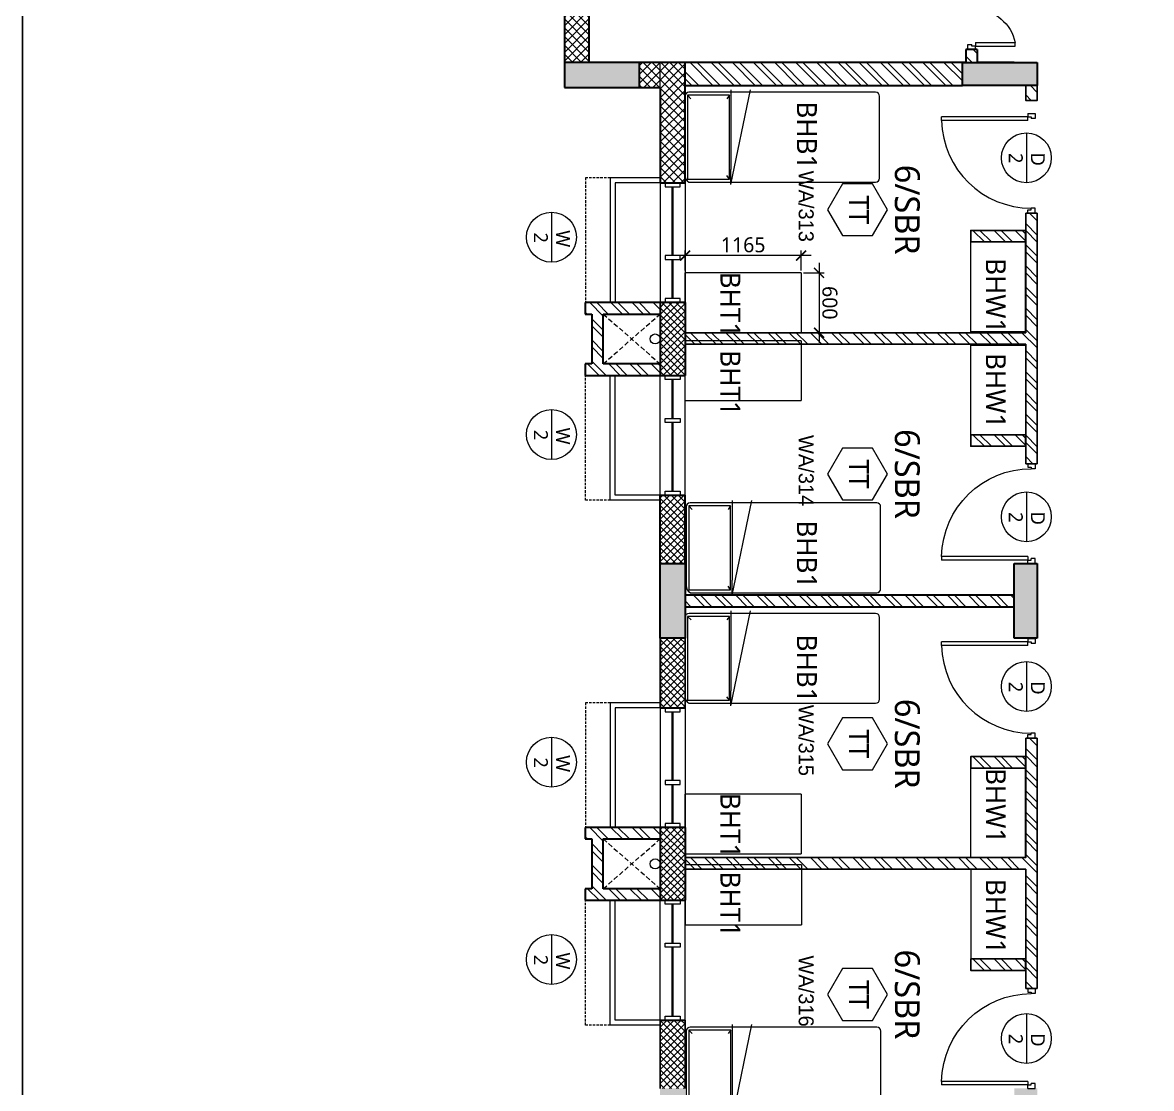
# Model space of a CAD drawing. Header units: millimetres. Extents: x -1127141 to 1597693, y -1835560 to -399335.
# Drawn here: x 1335611 to 1346928, y -508392 to -497711 of the extents above; entities that cross this region are included whole.
import ezdxf
from ezdxf.enums import TextEntityAlignment as Align

# ---------------------------------------------------------------- set-up
doc = ezdxf.new("R2010")
doc.units = ezdxf.units.MM
doc.header["$MEASUREMENT"] = 0
doc.header["$PDMODE"] = 67
doc.linetypes.add('HIDDEN', pattern=[0.375, 0.25, -0.125])
doc.linetypes.add('HIDDEN2', pattern=[4.7625, 3.175, -1.5875])
for name, color, linetype in [('A-Anno Tags', 6, 'Continuous'), ('A-DTLS-Hatch Fills', 8, 'Continuous'), ('A-Wall Patt', 8, 'Continuous'), ('A-Window', 4, 'Continuous'), ('Anno_Frames', 7, 'Continuous'), ('S-Conc Patt', 9, 'Continuous')]:
    doc.layers.add(name, color=color, linetype=linetype)
for name, color, linetype, lineweight in [('A-Door', 4, 'Continuous', 9), ('A-Wall Sec', 1, 'Continuous', 30), ('Ann_TitleBlock 2', 5, 'Continuous', 25), ('Anno_Tittleblock', 5, 'Continuous', 13), ('column hatch', 12, 'Continuous', 5), ('E-CABLE TRAY', 32, 'Continuous', 18), ('frntr', 32, 'Continuous', 9), ('rwp', 231, 'Continuous', 5), ('S-Concrete', 40, 'Continuous', 30), ('shaft', 252, 'HIDDEN2', 5)]:
    doc.layers.add(name, color=color, linetype=linetype, lineweight=lineweight)
doc.layers.add('BOQ TEXT', color=7, linetype='Continuous', true_color=0x4a4a4a)
doc.styles.add('IIITD @ 100', font='trebuc.ttf', dxfattribs={"height": 210})
doc.styles.get("Standard").update_dxf_attribs({"font": 'trebuc.ttf'})
doc.styles.add('TITLE', font='swissel.ttf', dxfattribs={"height": 4.3})
doc.dimstyles.new('IIITD_WD_M @ 100', dxfattribs={"dimscale": 100, "dimtxt": 1.5, "dimasz": 1, "dimexe": 0.5, "dimexo": 0.25, "dimgap": 0.3, "dimtad": 1, "dimdec": 0, "dimrnd": 5, "dimzin": 0, "dimdsep": 46, "dimtxsty": 'Standard', "dimblk": 'ARCHTICK', "dimcen": 0.2, "dimdle": 1, "dimclrd": 256, "dimclre": 256, "dimadec": 0, "dimazin": 0, "dimtfac": 1, "dimtdec": 0, "dimtofl": 0, "dimtmove": 0, "dimatfit": 0, "dimfxl": 2, "dimfxlon": 1, "dimtolj": 1, "dimtzin": 0, "dimlwd": -1, "dimlwe": -1, "dimarcsym": 0})
pattern_1 = [(315, (1445308.53, 119140.81), (106.066017, 106.066017), []), (315, (1445308.53, 119070.1), (106.066017, 106.066017), [])]
pattern_2 = [(315, (1445308.527, 119140.81), (35.355339, 35.355339), []), (45, (1445308.527, 119140.81), (-35.355339, 35.355339), [])]

# ---------------------------------------------------------------- blocks, each defined once
blk = doc.blocks.new('Door 1200')
at = {"layer": 'A-Door', "color": 5, "lineweight": 18}
for p, q in [((524084, 16182), (524084, 16132)), ((524084, 16182), (524159, 16182)), ((524084, 16132), (524124, 16132)), ((524124, 16147), (524124, 16132)), ((524159, 16147), (524124, 16147)), ((524159, 16182), (524159, 16147)), ((524159, 16147), (524557, 16147)), ((524159, 16112), (524159, 16147)), ((524159, 16112), (524557, 16112)), ((524557, 16147), (524557, 16112)), ((524159, 15052), (524159, 15017)), ((524159, 15052), (524958, 15052)), ((524958, 15017), (524958, 15052)), ((524084, 15032), (524124, 15032)), ((524084, 14982), (524084, 15032)), ((524084, 14982), (524159, 14982)), ((524124, 15017), (524124, 15032)), ((524159, 15017), (524124, 15017)), ((524159, 14982), (524159, 15017)), ((524159, 15017), (524958, 15017))]:
    blk.add_line(p, q, dxfattribs=at)
at = {"layer": 'A-Door', "lineweight": 18}
for centre, radius, start, end in [((524155, 16193), 411, 270.5695, 348.692), ((524157, 14978), 804, 5.3147, 89.8716)]:
    blk.add_arc(centre, radius, start, end, dxfattribs=at)
blk = doc.blocks.new('Col Hostel Boys')
at = {"layer": 'S-Conc Patt'}
h = blk.add_hatch(color=256, dxfattribs=at)
h.paths.add_polyline_path([(288406, -75967), (288856, -75967), (288856, -76217), (288406, -76217)])
h.paths.add_polyline_path([(288406, -75667), (288856, -75667), (288856, -75917), (288406, -75917)])
h.paths.add_polyline_path([(306515, -68895), (307251, -68752), (307298, -68997), (306562, -69140)])
h.paths.add_polyline_path([(290847, -72197), (290799, -71951), (291820, -71753), (291868, -71998)])
h.paths.add_polyline_path([(303510, -69735), (303462, -69490), (304483, -69291), (304531, -69537)])
h.paths.add_polyline_path([(300344, -70351), (300296, -70105), (301317, -69907), (301365, -70152)])
h.paths.add_polyline_path([(297178, -70966), (297131, -70721), (298152, -70522), (298199, -70768)])
h.paths.add_polyline_path([(294013, -71581), (293965, -71336), (294986, -71137), (295033, -71383)])
h.paths.add_polyline_path([(301924, -61578), (301877, -61333), (302897, -61134), (302945, -61380)])
h.paths.add_polyline_path([(298759, -62193), (298711, -61948), (299732, -61750), (299779, -61995)])
h.paths.add_polyline_path([(295592, -62807), (295545, -62561), (296566, -62363), (296613, -62608)])
h.paths.add_polyline_path([(286095, -64653), (286047, -64407), (287068, -64209), (287116, -64454)])
h.paths.add_polyline_path([(289261, -64038), (289213, -63792), (290234, -63594), (290282, -63839)])
h.paths.add_polyline_path([(292427, -63422), (292379, -63177), (293400, -62978), (293448, -63224)])
h.paths.add_polyline_path([(300549, -66714), (300593, -66940), (299857, -67083), (299813, -66857)])
h.paths.add_polyline_path([(300219, -65017), (300263, -65242), (299527, -65385), (299483, -65160)])
h.paths.add_polyline_path([(294217, -67945), (294261, -68171), (293525, -68314), (293481, -68088)])
h.paths.add_polyline_path([(293887, -66247), (293931, -66473), (293195, -66616), (293151, -66390)])
h.paths.add_polyline_path([(287865, -69180), (287909, -69405), (287173, -69549), (287129, -69323)])
h.paths.add_polyline_path([(287535, -67482), (287579, -67708), (286843, -67851), (286799, -67625)])
h.paths.add_polyline_path([(310825, -66438), (310682, -65702), (310927, -65654), (311071, -66390)])
h.paths.add_polyline_path([(283908, -75917), (283158, -75917), (283158, -75667), (283908, -75667)])
h.paths.add_polyline_path([(280813, -75917), (280063, -75917), (280063, -75667), (280813, -75667)])
h.paths.add_polyline_path([(277778, -75917), (277028, -75917), (277028, -75667), (277778, -75667)])
h.paths.add_polyline_path([(306738, -65512), (306149, -65626), (306193, -65852), (306782, -65738)])
h.paths.add_polyline_path([(310231, -63380), (310088, -62644), (310333, -62597), (310476, -63333)])
h.paths.add_polyline_path([(309492, -59577), (309348, -58841), (309594, -58793), (309737, -59530)])
h.paths.add_polyline_path([(305137, -59660), (305579, -59574), (305623, -59800), (305181, -59885)])
h.paths.add_polyline_path([(305728, -62122), (305642, -61680), (305868, -61636), (305953, -62078)])
h.paths.add_polyline_path([(307471, -59664), (307385, -59223), (307611, -59179), (307697, -59621)])
h.paths.add_polyline_path([(308253, -63688), (308167, -63247), (308393, -63203), (308479, -63645)])
h.paths.add_polyline_path([(308073, -61554), (307631, -61640), (307587, -61414), (308029, -61328)])
h.paths.add_polyline_path([(306254, -63622), (306340, -64064), (306114, -64108), (306028, -63666)])
h.paths.add_polyline_path([(281757, -62758), (281021, -62901), (280973, -62655), (281709, -62512)])
h.paths.add_polyline_path([(283927, -68418), (283813, -67829), (284038, -67785), (284153, -68374)])
h.paths.add_polyline_path([(283226, -70316), (282490, -70459), (282446, -70234), (283183, -70090)])
h.paths.add_polyline_path([(283807, -63867), (283070, -64010), (283023, -63765), (283759, -63622)])
h.paths.add_polyline_path([(289544, -77987), (289544, -78196), (289656, -78385), (289562, -78465), (289473, -78538), (289314, -78287), (289314, -77987)])
h.paths.add_polyline_path([(282843, -76217), (282243, -76217), (282243, -75967), (282843, -75967)])
h.paths.add_polyline_path([(277778, -76217), (277028, -76217), (277028, -75967), (277778, -75967)])
h.paths.add_polyline_path([(285498, -75967), (286098, -75967), (286098, -76217), (285498, -76217)])
h.paths.add_polyline_path([(280813, -76217), (280063, -76217), (280063, -75967), (280813, -75967)])
h.paths.add_polyline_path([(282896, -68618), (282160, -68761), (282112, -68516), (282849, -68373)])
h.paths.add_polyline_path([(283905, -73806), (283169, -73949), (283121, -73704), (283857, -73561)])
h.paths.add_polyline_path([(283524, -62414), (282788, -62557), (282740, -62312), (283476, -62169)])
h.paths.add_polyline_path([(278215, -63446), (277479, -63589), (277431, -63344), (278167, -63201)])
h.paths.add_polyline_path([(279358, -69306), (278621, -69449), (278574, -69204), (279310, -69061)])
h.paths.add_polyline_path([(288587, -72896), (287777, -73053), (287730, -72808), (288540, -72650)])
h.paths.add_polyline_path([(277278, -69455), (277278, -70103), (277028, -70103), (277028, -69503)])
h.paths.add_polyline_path([(299093, -103107), (298343, -103107), (298343, -102857), (299093, -102857)])
h.paths.add_polyline_path([(299093, -97827), (298343, -97827), (298343, -97597), (299093, -97597)])
h.paths.add_polyline_path([(299093, -94297), (298343, -94297), (298343, -94047), (299093, -94047)])
h.paths.add_polyline_path([(299093, -99557), (298343, -99557), (298343, -99327), (299093, -99327)])
h.paths.add_polyline_path([(293833, -103107), (293083, -103107), (293083, -102857), (293833, -102857)])
h.paths.add_polyline_path([(293833, -97827), (293083, -97827), (293083, -97597), (293833, -97597)])
h.paths.add_polyline_path([(293833, -94297), (293083, -94297), (293083, -94047), (293833, -94047)])
h.paths.add_polyline_path([(293833, -99557), (293083, -99557), (293083, -99327), (293833, -99327)])
h.paths.add_polyline_path([(288573, -97827), (287823, -97827), (287823, -97597), (288573, -97597)])
h.paths.add_polyline_path([(283728, -92027), (282978, -92027), (282978, -92277), (283728, -92277)])
h.paths.add_polyline_path([(280063, -92027), (280813, -92027), (280813, -92277), (280063, -92277)])
h.paths.add_polyline_path([(277028, -92027), (277778, -92027), (277778, -92277), (277028, -92277)])
h.paths.add_polyline_path([(308478, -94297), (307878, -94297), (307878, -94047), (308478, -94047)])
h.paths.add_polyline_path([(283803, -94047), (283053, -94047), (283053, -94297), (283803, -94297)])
h.paths.add_polyline_path([(288573, -94297), (287823, -94297), (287823, -94047), (288573, -94047)])
h.paths.add_polyline_path([(304278, -94297), (303678, -94297), (303678, -94047), (304278, -94047)])
h.paths.add_polyline_path([(307878, -97597), (308478, -97597), (308478, -97827), (307878, -97827)])
h.paths.add_polyline_path([(304278, -97827), (303678, -97827), (303678, -97597), (304278, -97597)])
h.paths.add_polyline_path([(285603, -104067), (284853, -104067), (284853, -103817), (285603, -103817)])
h.paths.add_polyline_path([(277278, -99577), (277278, -98827), (277028, -98827), (277028, -99577)])
h.paths.add_polyline_path([(280198, -99577), (279448, -99577), (279448, -99327), (280198, -99327)])
h.paths.add_polyline_path([(285603, -105547), (284853, -105547), (284853, -105297), (285603, -105297)])
h.paths.add_polyline_path([(283803, -105547), (283053, -105547), (283053, -105297), (283803, -105297)])
h.paths.add_polyline_path([(283803, -99577), (283053, -99577), (283053, -99327), (283803, -99327)])
h.paths.add_polyline_path([(283803, -97827), (283053, -97827), (283053, -97597), (283803, -97597)])
h.paths.add_polyline_path([(284853, -99927), (284853, -99327), (285083, -99327), (285083, -99927)])
h.paths.add_polyline_path([(306043, -99777), (306043, -99327), (306273, -99327), (306273, -99777)])
h.paths.add_polyline_path([(303758, -99327), (304208, -99327), (304208, -99557), (303758, -99557)])
h.paths.add_polyline_path([(306043, -103817), (306043, -103367), (306273, -103367), (306273, -103817)])
h.paths.add_polyline_path([(303863, -103817), (303863, -103367), (304093, -103367), (304093, -103817)])
h.paths.add_polyline_path([(306273, -101687), (305823, -101687), (305823, -101457), (306273, -101457)])
h.paths.add_polyline_path([(303863, -101797), (303863, -101347), (304093, -101347), (304093, -101797)])
h.paths.add_polyline_path([(308063, -99927), (308063, -99327), (308293, -99327), (308293, -99927)])
h.paths.add_polyline_path([(287809, -90239), (287720, -90165), (287517, -90386), (287517, -90686), (287747, -90686), (287747, -90477), (287893, -90318)])
h.paths.add_polyline_path([(288313, -104067), (288313, -103317), (288063, -103317), (288063, -104067)])
h.paths.add_polyline_path([(308043, -103817), (308043, -103217), (308293, -103217), (308293, -103817)])
h.paths.add_polyline_path([(277028, -91727), (277778, -91727), (277778, -91977), (277028, -91977)])
h.paths.add_polyline_path([(286098, -91977), (285498, -91977), (285498, -91727), (286098, -91727)])
h.paths.add_polyline_path([(282243, -81227), (282843, -81227), (282843, -81457), (282243, -81457)])
h.paths.add_polyline_path([(282843, -91977), (282243, -91977), (282243, -91727), (282843, -91727)])
h.paths.add_polyline_path([(282243, -86487), (282843, -86487), (282843, -86717), (282243, -86717)])
h.paths.add_polyline_path([(280813, -81457), (280213, -81457), (280213, -81227), (280813, -81227)])
h.paths.add_polyline_path([(280813, -86717), (280213, -86717), (280213, -86487), (280813, -86487)])
h.paths.add_polyline_path([(280063, -91727), (280813, -91727), (280813, -91977), (280063, -91977)])
h.paths.add_polyline_path([(280198, -105547), (279448, -105547), (279448, -105297), (280198, -105297)])
h.paths.add_polyline_path([(277278, -81042), (277278, -81642), (277028, -81642), (277028, -81042)])
h.paths.add_polyline_path([(277278, -86302), (277278, -86903), (277028, -86903), (277028, -86302)])
h.paths.add_polyline_path([(286098, -81042), (286098, -81642), (285848, -81642), (285848, -81042)])
h.paths.add_polyline_path([(286098, -86302), (286098, -86902), (285848, -86902), (285848, -86302)])
h.paths.add_polyline_path([(288293, -99327), (288293, -100077), (288063, -100077), (288063, -99327)])
edge = h.paths.add_edge_path()
edge.add_line((313813, -103107), (313063, -103107))
edge.add_line((313063, -102857), (313813, -102857))
edge.add_line((313063, -103107), (313063, -102857))
edge.add_line((313813, -97827), (313063, -97827))
edge.add_line((313063, -97597), (313813, -97597))
edge.add_line((313063, -97827), (313063, -97597))
edge.add_line((313813, -94297), (313063, -94297))
edge.add_line((313063, -94047), (313813, -94047))
edge.add_line((313063, -94297), (313063, -94047))
edge.add_line((313813, -99557), (313063, -99557))
edge.add_line((313063, -99327), (313813, -99327))
edge.add_line((313063, -99557), (313063, -99327))
h.paths.add_polyline_path([(324333, -97827), (323583, -97827), (323583, -97597), (324333, -97597)])
h.paths.add_polyline_path([(324333, -94297), (323583, -94297), (323583, -94047), (324333, -94047)])
h.paths.add_polyline_path([(324093, -99327), (324093, -100077), (323863, -100077), (323863, -99327)])
h.paths.add_polyline_path([(319073, -103107), (318323, -103107), (318323, -102857), (319073, -102857)])
h.paths.add_polyline_path([(319073, -97827), (318323, -97827), (318323, -97597), (319073, -97597)])
h.paths.add_polyline_path([(319073, -94297), (318323, -94297), (318323, -94047), (319073, -94047)])
h.paths.add_polyline_path([(319073, -99557), (318323, -99557), (318323, -99327), (319073, -99327)])
h.paths.add_polyline_path([(313813, -103107), (313063, -103107), (313063, -102857), (313813, -102857)], flags=17)
h.paths.add_polyline_path([(313813, -97827), (313063, -97827), (313063, -97597), (313813, -97597)], flags=17)
h.paths.add_polyline_path([(313813, -94297), (313063, -94297), (313063, -94047), (313813, -94047)], flags=17)
h.paths.add_polyline_path([(313813, -99557), (313063, -99557), (313063, -99327), (313813, -99327)], flags=17)
h.paths.add_polyline_path([(331498, -104902), (331498, -104302), (331248, -104302), (331248, -104902)])
h.paths.add_polyline_path([(331498, -94297), (330898, -94297), (330898, -94047), (331498, -94047)])
h.paths.add_polyline_path([(327298, -94297), (326698, -94297), (326698, -94047), (327298, -94047)])
h.paths.add_polyline_path([(331498, -97827), (330898, -97827), (330898, -97597), (331498, -97597)])
h.paths.add_polyline_path([(327298, -97827), (326698, -97827), (326698, -97597), (327298, -97597)])
h.paths.add_polyline_path([(331498, -100077), (331498, -99327), (331248, -99327), (331248, -100077)])
h.paths.add_polyline_path([(326548, -104902), (327298, -104902), (327298, -104652), (326548, -104652)])
h.paths.add_polyline_path([(327298, -100077), (327298, -99327), (327068, -99327), (327068, -100077)])
h.paths.add_polyline_path([(323843, -104902), (323843, -104152), (324093, -104152), (324093, -104902)])
at = {"layer": 'S-Concrete', "lineweight": 35}
for p, q in [((288063, -100077), (288063, -99327)), ((288063, -99327), (288293, -99327)), ((288293, -99327), (288293, -100077)), ((293083, -99557), (293083, -99327)), ((293083, -99327), (293833, -99327)), ((293833, -99327), (293833, -99557)), ((293833, -99557), (293083, -99557)), ((288293, -100077), (288063, -100077)), ((293083, -103107), (293083, -102857)), ((293083, -102857), (293833, -102857)), ((293833, -102857), (293833, -103107)), ((293833, -103107), (293083, -103107)), ((288063, -103317), (288063, -104067)), ((288063, -103317), (288313, -103317)), ((288313, -104067), (288313, -103317)), ((288063, -104067), (288313, -104067))]:
    blk.add_line(p, q, dxfattribs=at)
blk = doc.blocks.new('ABL_Door_S - 1000 x 2100-11-3 Second Floor Lvl')
at = {"layer": 'A-Door', "color": 5}
for p, q in [((-500, 38), (-450, 38)), ((-500, -38), (-500, 38)), ((-450, 38), (-450, -3)), ((450, 38), (450, -3)), ((500, 38), (450, 38)), ((500, -38), (500, 38)), ((-500, -38), (-465, -38)), ((-465, -3), (-450, -3)), ((-465, -38), (-465, -3)), ((-430, -38), (-465, -38)), ((465, -3), (450, -3)), ((465, -38), (465, -3)), ((500, -38), (465, -38))]:
    blk.add_line(p, q, dxfattribs=at)
at = {"layer": 'A-Door', "color": 5, "lineweight": 18}
for p, q in [((-465, -38), (-465, -903)), ((-430, -38), (-430, -903)), ((-430, -903), (-465, -903))]:
    blk.add_line(p, q, dxfattribs=at)
at = {"layer": 'A-Door'}
blk.add_arc((-450, -2), 900, 271.2981, 359.9894, dxfattribs=at)
blk = doc.blocks.new('*U29')
at = {"layer": 'A-Anno Tags'}
blk.add_lwpolyline([(-250, 0), (250, 0)], dxfattribs=at)
blk.add_circle((0, 0), 250, dxfattribs=at)
at = {"layer": 'Anno_Frames', "color": 7}
for tag, rotation, p in [('ENTITY', 359.7608, (15, 185)), ('ENTITYNO', 0.1757, (4, -36))]:
    blk.add_attdef(tag, text='', height=140, rotation=rotation, dxfattribs=at).set_placement(p, align=Align.TOP_CENTER)
blk = doc.blocks.new('Room Tag with Finish')
blk.add_lwpolyline([(0, 0), (-2.6, -1.5), (-2.6, -4.5), (0, -6), (2.6, -4.5), (2.6, -1.5)], close=True)
at = {"layer": 'Anno_Frames'}
blk.add_attdef('ROOM_NAME', text='', height=2.5, dxfattribs=at).set_placement((0, 0), align=Align.BOTTOM_CENTER)
blk.add_attdef('FF', text='', height=2, dxfattribs=at).set_placement((0, -1.85), align=Align.TOP_CENTER)
blk = doc.blocks.new('W 1200')
at = {"layer": 'A-Window', "linetype": 'HIDDEN', "ltscale": 100}
for p, q in [((552588, 7900), (552588, 9150)), ((552838, 7900), (552588, 7900))]:
    blk.add_line(p, q, dxfattribs=at)
at = {"layer": 'A-Window', "color": 2, "lineweight": 40}
for p, q in [((553463, 8720), (553463, 9110)), ((553463, 7990), (553463, 8680))]:
    blk.add_line(p, q, dxfattribs=at)
at = {"layer": 'A-Window', "color": 5}
for points in [[(553338, 7900), (552838, 7900), (552838, 9150)], [(553338, 7950), (552888, 7950), (552888, 9150)]]:
    blk.add_lwpolyline(points, dxfattribs=at)
at = {"layer": 'A-Window'}
for points in [[(553338, 7950), (553338, 9150)], [(553588, 7950), (553588, 9150)], [(553388, 8680), (553388, 8720), (553538, 8720), (553538, 8680), (553388, 8680)]]:
    blk.add_lwpolyline(points, dxfattribs=at)
for points in [[(553388, 9150), (553538, 9150), (553538, 9110), (553388, 9110)], [(553388, 7990), (553538, 7990), (553538, 7950), (553388, 7950)]]:
    blk.add_lwpolyline(points, close=True, dxfattribs=at)
blk = doc.blocks.new('table')
at = {"layer": 'frntr'}
for p, q in [((268968, -309087), (269568, -309087)), ((268968, -309087), (268968, -310253)), ((269568, -310255), (269568, -309087)), ((268968, -310253), (269568, -310253))]:
    blk.add_line(p, q, dxfattribs=at)
blk = doc.blocks.new('bed')
at = {"layer": 'frntr'}
for p, q in [((269533, -306887), (268713, -306887)), ((268673, -306927), (268673, -308179)), ((269573, -308377), (269573, -306927)), ((269598, -308377), (268648, -308179)), ((268673, -308179), (268673, -308377)), ((268648, -308377), (269448, -308377)), ((268673, -308377), (268673, -308797)), ((269543, -308391), (268703, -308391)), ((268703, -308391), (268703, -308811)), ((268703, -308391), (268738, -308417)), ((269598, -308377), (269448, -308377)), ((269543, -308391), (269508, -308417)), ((269543, -308811), (269543, -308391)), ((269573, -308797), (269573, -308377)), ((268703, -308811), (268738, -308777)), ((268703, -308811), (269543, -308811)), ((268713, -308837), (269510, -308837))]:
    blk.add_line(p, q, dxfattribs=at)
for centre, radius, start, end in [((268713, -306927), 40, 90, 180), ((269533, -306927), 40, 0, 90), ((268713, -308797), 40, 180, 270), ((269506, -308762), 75.2, 267.3338, 332.1559)]:
    blk.add_arc(centre, radius, start, end, dxfattribs=at)
blk = doc.blocks.new('wardrobe')
at = {"layer": 'frntr'}
for p, q in [((266249, -309334), (266799, -309334)), ((266249, -310234), (266249, -309334)), ((266799, -310234), (266799, -309334)), ((266799, -309334), (266799, -310234)), ((266799, -310234), (266249, -310234))]:
    blk.add_line(p, q, dxfattribs=at)
blk = doc.blocks.new('bbbb')
at = {"layer": 'frntr', "rotation": 90}
blk.add_blockref('wardrobe', (-39613, -573636), dxfattribs=at)
at = {"layer": 'frntr'}
for name, p in [('bed', (2630, -1404)), ('table', (710, 0))]:
    blk.add_blockref(name, p, dxfattribs=at)
blk = doc.blocks.new('aaa')
at = {"layer": 'frntr', "rotation": 90}
blk.add_blockref('wardrobe', (-40627, -573636), dxfattribs=at)
at = {"layer": 'frntr'}
for name, p in [('bed', (-1515, -1414)), ('table', (0, 0))]:
    blk.add_blockref(name, p, dxfattribs=at)
blk = doc.blocks.new('IIITD WD A1- L Format Library')
at = {"layer": 'Anno_Tittleblock', "color": 5}
blk.add_lwpolyline([(0, -7.57), (775, -7.57), (775, 573.91), (0, 573.91)], close=True, dxfattribs=at)
at = {"style": 'TITLE'}
for tag, p, height in [('PROJECT NAME 1', (779.17, 137.4), 2.98), ('PROJECT NAME 2', (779.17, 132.23), 2.98), ('PROJECT_NAME_3', (779.17, 127.37), 2.98), ('1:100@A1', (818.06, 91.92), 2.25), ('A-2.03', (844.81, 84.28), 4), ('03.04.11', (821.96, 84.64), 2.25), ('A', (858.85, 75.94), 3.66), ('AC', (827.5, 76.14), 2.25)]:
    blk.add_attdef(tag, p, '', height=height, dxfattribs=at)
for p in [(780.3, 113.01), (780.3, 106.37)]:
    blk.add_attdef('FIRST FLOOR PLAN', text='', height=3.39, dxfattribs=at).set_placement(p, align=Align.TOP_LEFT)
blk = doc.blocks.new('_ArchTick')
at = {"color": 0, "linetype": 'ByBlock', "const_width": 0.15}
blk.add_lwpolyline([(-0.5, -0.5), (0.5, 0.5)], dxfattribs=at)
blk = doc.blocks.new('*D742')
at = {"layer": 'A-DTLS-Hatch Fills', "transparency": 16777216}
for p, q in [((1343516, -500046), (1342153, -500046)), ((1342253, -500194), (1342253, -499996)), ((1343416, -500194), (1343416, -499996))]:
    blk.add_line(p, q, dxfattribs=at)
at = {"layer": 'Defpoints', "color": 0, "transparency": 16777216}
for p in [(1342253, -500046), (1342253, -500219), (1343416, -500219)]:
    blk.add_point(p, dxfattribs=at)
at = {"layer": 'A-DTLS-Hatch Fills', "transparency": 16777216, "xscale": 100, "yscale": 100, "zscale": 100}
for p, rotation in [((1342253, -500046), 179.9999999999998), ((1343416, -500046), 359.9999999999998)]:
    blk.add_blockref('_ArchTick', p, dxfattribs=dict(at, rotation=rotation))
at = {"layer": 'A-DTLS-Hatch Fills', "color": 0, "transparency": 16777216, "insert": (1342835, -499939), "char_height": 150, "attachment_point": 5}
blk.add_mtext('\\A1;1165', dxfattribs=at)
blk = doc.blocks.new('*D743')
at = {"layer": 'A-DTLS-Hatch Fills', "transparency": 16777216}
for p, q in [((1343596, -500119), (1343596, -500919)), ((1343441, -500219), (1343646, -500219)), ((1343441, -500819), (1343646, -500819))]:
    blk.add_line(p, q, dxfattribs=at)
at = {"layer": 'Defpoints', "color": 0, "transparency": 16777216}
for p in [(1343416, -500219), (1343416, -500819), (1343596, -500819)]:
    blk.add_point(p, dxfattribs=at)
at = {"layer": 'A-DTLS-Hatch Fills', "transparency": 16777216, "xscale": 100, "yscale": 100, "zscale": 100}
for p, rotation in [((1343596, -500219), 89.9999999999998), ((1343596, -500819), 269.9999999999998)]:
    blk.add_blockref('_ArchTick', p, dxfattribs=dict(at, rotation=rotation))
at = {"layer": 'A-DTLS-Hatch Fills', "color": 0, "transparency": 16777216, "insert": (1343703, -500519), "char_height": 150, "attachment_point": 5, "rotation": 270}
blk.add_mtext('\\A1;600', dxfattribs=at)

msp = doc.modelspace()

# ---------------------------------------------------------------- hatches: boundary and pattern name
at = {"layer": 'A-Wall Patt'}
h = msp.add_hatch(dxfattribs=at)
h.set_pattern_fill('ANSI37', color=256, scale=500, style=0)
h.set_pattern_definition([(315, (1339752.12, -494880.857), (44.1942, 44.1942), []), (45, (1339752.12, -494880.857), (-44.1942, 44.1942), [])])
h.paths.add_polyline_path([(1339815.3, -494901.7), (1339815.3, -494851.7), (1339562.6, -494851.7), (1339562.6, -494901.7)])
h.paths.add_polyline_path([(1339812.6, -493101.7), (1339812.6, -490246.6), (1339562.6, -490246.6), (1339562.6, -493101.7)])
h.paths.add_polyline_path([(1341042.6, -495651.7), (1341042.6, -495401.7), (1339812.6, -495401.7), (1339812.6, -495651.7)])
h.paths.add_polyline_path([(1341292.6, -498111.7), (1341292.6, -496651.7), (1341042.6, -496651.7), (1341042.6, -498111.7)])
h.paths.add_polyline_path([(1342252.6, -499316.7), (1342252.6, -498111.7), (1341792.6, -498111.7), (1341792.6, -498361.7), (1342002.6, -498361.7), (1342002.6, -499316.7)])
h = msp.add_hatch(dxfattribs=at)
h.set_pattern_fill('ANSI32', color=256, scale=400, style=0)
h.set_pattern_definition(pattern_1)
h.paths.add_polyline_path([(1345782.6, -498491.7), (1345782.6, -498341.7), (1345667.6, -498341.7), (1345667.6, -498491.7)])
h.paths.add_polyline_path([(1345182.3, -498111.7), (1345182.3, -497981.7), (1345067.3, -497981.7), (1345067.3, -498111.7)])
h.paths.add_polyline_path([(1342252.6, -498111.7), (1342252.6, -498341.7), (1345032.6, -498341.7), (1345032.6, -498111.7)])
h = msp.add_hatch(dxfattribs=at)
h.set_pattern_fill('ANSI32', color=256, scale=400, style=0)
h.set_pattern_definition([(315, (1445109.93, -284788.31), (106.06602, 106.06602), []), (315, (1445109.93, -284859.02), (106.06602, 106.06602), [])])
h.paths.add_polyline_path([(1342252.7, -498361.7), (1342252.7, -498476.7), (1342252.6, -498476.7), (1342252.6, -498361.7)])
h.paths.add_polyline_path([(1342252.7, -503276.7), (1342252.7, -503449.2), (1342252.6, -503449.2), (1342252.6, -503276.7)])
h.paths.add_polyline_path([(1341432.7, -500631.7), (1341432.7, -501131.7), (1342002.7, -501131.7), (1342002.7, -500631.7)], flags=16)
h.paths.add_polyline_path([(1345782.6, -499621.7), (1345667.6, -499621.7), (1345667.6, -502131.7), (1345782.6, -502131.7)])
h.paths.add_polyline_path([(1342002.6, -501246.7), (1342002.6, -500516.7), (1341252.7, -500516.7), (1341252.7, -500631.7), (1341317.7, -500631.7), (1341317.7, -501131.7), (1341252.7, -501131.7), (1341252.7, -501246.7)])
h.paths.add_polyline_path([(1345667.6, -500934.2), (1345667.6, -500819.2), (1342252.6, -500819.2), (1342252.6, -500934.2)])
h = msp.add_hatch(dxfattribs=at)
h.set_pattern_fill('ANSI32', color=256, scale=400, angle=-90, style=0)
h.set_pattern_definition([(315, (1668102.08, 796728.1), (106.066017, 106.066017), []), (315, (1668102.08, 796657.39), (106.066017, 106.066017), [])])
h.paths.add_polyline_path([(1345666.3, -499909.2), (1345666.3, -499794.2), (1345116.6, -499794.2), (1345116.6, -499909.2)])
h = msp.add_hatch(dxfattribs=at)
h.set_pattern_fill('ANSI37', color=256, scale=400, style=0)
h.set_pattern_definition(pattern_2)
h.paths.add_polyline_path([(1342252.6, -501246.7), (1342252.6, -500516.7), (1342002.6, -500516.7), (1342002.6, -501246.7)])
h.paths.add_polyline_path([(1342252.6, -503131.7), (1342252.6, -502446.7), (1342202.6, -502446.7), (1342202.6, -502446.7), (1342052.6, -502446.7), (1342052.6, -502446.7), (1342002.6, -502446.7), (1342002.6, -502446.7), (1342002.6, -503131.7)])
h.paths.add_polyline_path([(1342252.6, -504576.7), (1342252.6, -503881.7), (1342002.6, -503881.7), (1342002.6, -504576.7)])
h.paths.add_polyline_path([(1342252.6, -506506.7), (1342252.6, -505776.7), (1342002.6, -505776.7), (1342002.6, -506506.7)])
h = msp.add_hatch(dxfattribs=at)
h.set_pattern_fill('ANSI32', color=256, scale=400, angle=-90, style=0)
h.set_pattern_definition([(315, (1668102.08, 794680.18), (106.066017, 106.066017), []), (315, (1668102.08, 794609.47), (106.066017, 106.066017), [])])
h.paths.add_polyline_path([(1345666.3, -501957.2), (1345666.3, -501842.2), (1345116.6, -501842.2), (1345116.6, -501957.2)])
h = msp.add_hatch(dxfattribs=at)
h.set_pattern_fill('ANSI32', color=256, scale=400, style=0)
h.set_pattern_definition(pattern_1)
h.paths.add_polyline_path([(1342252.6, -503449.2), (1342252.6, -503564.2), (1345552.6, -503564.2), (1345552.6, -503449.2)])
h = msp.add_hatch(dxfattribs=at)
h.set_pattern_fill('ANSI32', color=256, scale=400, style=0)
h.set_pattern_definition([(315, (1445109.93, -290048.31), (106.06602, 106.06602), []), (315, (1445109.93, -290119.02), (106.06602, 106.06602), [])])
h.paths.add_polyline_path([(1342252.7, -503621.7), (1342252.7, -503736.7), (1342252.6, -503736.7), (1342252.6, -503621.7)])
h.paths.add_polyline_path([(1342252.7, -508536.7), (1342252.7, -508709.2), (1342252.6, -508709.2), (1342252.6, -508536.7)])
h.paths.add_polyline_path([(1341432.7, -505891.7), (1341432.7, -506391.7), (1342002.7, -506391.7), (1342002.7, -505891.7)], flags=16)
h.paths.add_polyline_path([(1345782.6, -504881.7), (1345667.6, -504881.7), (1345667.6, -507391.7), (1345782.6, -507391.7)])
h.paths.add_polyline_path([(1345667.6, -506194.2), (1345667.6, -506079.2), (1342252.6, -506079.2), (1342252.6, -506194.2)])
h.paths.add_polyline_path([(1342002.6, -506506.7), (1342002.6, -505776.7), (1341252.7, -505776.7), (1341252.7, -505891.7), (1341317.7, -505891.7), (1341317.7, -506391.7), (1341252.7, -506391.7), (1341252.7, -506506.7)])
h = msp.add_hatch(dxfattribs=at)
h.set_pattern_fill('ANSI32', color=256, scale=400, angle=-90, style=0)
h.set_pattern_definition([(315, (1668102.08, 791455.87), (106.066017, 106.066017), []), (315, (1668102.08, 791385.16), (106.066017, 106.066017), [])])
h.paths.add_polyline_path([(1345666.3, -505181.5), (1345666.3, -505066.5), (1345116.6, -505066.5), (1345116.6, -505181.5)])
h = msp.add_hatch(dxfattribs=at)
h.set_pattern_fill('ANSI32', color=256, scale=400, angle=-90, style=0)
h.set_pattern_definition([(315, (1668102.08, 789427.73), (106.066017, 106.066017), []), (315, (1668102.08, 789357.02), (106.066017, 106.066017), [])])
h.paths.add_polyline_path([(1345666.3, -507209.6), (1345666.3, -507094.6), (1345116.6, -507094.6), (1345116.6, -507209.6)])
h = msp.add_hatch(dxfattribs=at)
h.set_pattern_fill('ANSI37', color=256, scale=400, style=0)
h.set_pattern_definition(pattern_2)
h.paths.add_polyline_path([(1342252.6, -508391.7), (1342252.6, -507706.7), (1342001.9, -507706.7), (1342002.6, -508391.7)])
h.paths.add_polyline_path([(1342252.6, -509836.7), (1342252.6, -509141.7), (1342002.6, -509141.7), (1342002.6, -509836.7)])
h.paths.add_polyline_path([(1342252.7, -511766.7), (1342252.7, -511036.7), (1342002.7, -511036.7), (1342002.7, -511766.7)])
h.paths.add_polyline_path([(1342252.6, -513911.7), (1342252.6, -512966.7), (1342002.7, -512966.7), (1342002.7, -513911.7)])

# ---------------------------------------------------------------- linework, layer by layer
at = {"layer": 'A-Anno Tags'}
msp.add_line((1342002.6, -498361.7), (1342002.6, -498111.7), dxfattribs=at)
msp.add_line((1342002.6, -498361.7), (1342002.6, -498111.7), dxfattribs=at)
at = {"layer": 'A-Wall Patt'}
msp.add_lwpolyline([(1391362.5, -478259.6), (1391362.5, -552566.2), (1335611.2, -552566.2), (1335611.2, -478259.6)], close=True, dxfattribs=at)
at = {"layer": 'A-Wall Sec', "lineweight": 35}
for p, q in [((1341042.6, -496651.7), (1341042.6, -498111.7)), ((1341292.6, -498111.7), (1341292.6, -496651.7)), ((1345067.3, -497981.7), (1345067.3, -498111.7)), ((1345182.3, -497981.7), (1345067.3, -497981.7)), ((1345182.3, -497981.7), (1345182.3, -498111.7)), ((1345067.3, -498111.7), (1341792.6, -498111.7)), ((1342252.6, -499316.7), (1342252.6, -498111.7)), ((1345552.6, -498111.7), (1345182.3, -498111.7)), ((1341792.6, -498361.7), (1342002.6, -498361.7)), ((1342002.6, -498361.7), (1342002.6, -499316.7)), ((1342252.6, -498341.7), (1345032.6, -498341.7)), ((1342002.6, -499316.7), (1342252.6, -499316.7)), ((1342252.6, -500516.7), (1341252.6, -500516.7)), ((1341252.6, -500516.7), (1341252.6, -500631.7)), ((1342002.6, -500516.7), (1342002.6, -501246.7)), ((1342252.6, -500516.7), (1342252.6, -501246.7)), ((1341252.6, -500631.7), (1341317.6, -500631.7)), ((1341317.6, -500631.7), (1341317.6, -501131.7)), ((1341432.6, -500631.7), (1342002.6, -500631.7)), ((1341432.6, -501131.7), (1341432.6, -500631.7)), ((1341317.6, -501131.7), (1341252.6, -501131.7)), ((1341252.6, -501131.7), (1341252.6, -501246.7)), ((1342002.6, -501131.7), (1341432.6, -501131.7)), ((1341252.6, -501246.7), (1342252.6, -501246.7)), ((1342002.6, -502446.7), (1342252.6, -502446.7)), ((1342002.6, -503131.7), (1342002.6, -502446.7)), ((1342252.6, -503131.7), (1342252.6, -502446.7)), ((1345552.6, -503449.2), (1342252.6, -503449.2)), ((1342252.6, -503564.2), (1345552.6, -503564.2)), ((1342002.6, -503881.7), (1342002.6, -504576.7)), ((1342002.6, -504576.7), (1342252.6, -504576.7)), ((1342252.6, -505776.7), (1341252.6, -505776.7)), ((1341252.6, -505776.7), (1341252.6, -505891.7)), ((1342002.6, -505776.7), (1342002.6, -506506.7)), ((1342252.6, -505776.7), (1342252.6, -506506.7)), ((1341252.6, -505891.7), (1341317.6, -505891.7)), ((1341317.6, -505891.7), (1341317.6, -506391.7)), ((1341432.6, -505891.7), (1342002.6, -505891.7)), ((1341432.6, -506391.7), (1341432.6, -505891.7)), ((1341317.6, -506391.7), (1341252.6, -506391.7)), ((1341252.6, -506391.7), (1341252.6, -506506.7)), ((1342002.6, -506391.7), (1341432.6, -506391.7)), ((1341252.6, -506506.7), (1342252.6, -506506.7)), ((1342002.6, -507706.7), (1342252.6, -507706.7))]:
    msp.add_line(p, q, dxfattribs=at)
at = {"layer": 'A-Wall Sec'}
for p, q in [((1345667.6, -500819.2), (1345667.6, -499621.7)), ((1345782.6, -499621.7), (1345667.6, -499621.7)), ((1345782.6, -502131.7), (1345782.6, -499621.7)), ((1342252.6, -500819.2), (1345667.6, -500819.2)), ((1342252.6, -500934.2), (1345667.6, -500934.2)), ((1345667.6, -502131.7), (1345667.6, -500934.2)), ((1345782.6, -502131.7), (1345667.6, -502131.7)), ((1342252.6, -504576.7), (1342252.6, -503881.7)), ((1345667.6, -506079.2), (1345667.6, -504881.7)), ((1345782.6, -504881.7), (1345667.6, -504881.7)), ((1345782.6, -507391.7), (1345782.6, -504881.7)), ((1342252.6, -506079.2), (1345667.6, -506079.2)), ((1342252.6, -506194.2), (1345667.6, -506194.2)), ((1345667.6, -507391.7), (1345667.6, -506194.2)), ((1345782.6, -507391.7), (1345667.6, -507391.7)), ((1342001.9, -507706.7), (1342002.6, -508391.7)), ((1342252.6, -507706.7), (1342252.6, -508391.7))]:
    msp.add_line(p, q, dxfattribs=at)
msp.add_lwpolyline([(1345782.6, -498341.7), (1345782.6, -498491.7), (1345667.6, -498491.7), (1345667.6, -498341.7)], dxfattribs=at)
for points in [[(1345666.3, -499794.2), (1345666.3, -499909.2), (1345116.4, -499909.2), (1345116.4, -499794.2)], [(1345666.3, -501842.2), (1345666.3, -501957.2), (1345116.4, -501957.2), (1345116.4, -501842.2)], [(1345666.3, -505066.5), (1345666.3, -505181.5), (1345116.4, -505181.5), (1345116.4, -505066.5)], [(1345666.3, -507094.6), (1345666.3, -507209.6), (1345116.4, -507209.6), (1345116.4, -507094.6)]]:
    msp.add_lwpolyline(points, close=True, dxfattribs=at)
at = {"layer": 'rwp'}
for centre in [(1341952.6, -500881.7), (1341952.6, -506141.7)]:
    msp.add_circle(centre, 50, dxfattribs=at)
at = {"layer": 'shaft', "ltscale": 15}
for p, q in [((1341432.6, -500631.7), (1342002.6, -501131.7)), ((1341432.6, -501131.7), (1342002.6, -500631.7)), ((1341432.6, -505891.7), (1342002.6, -506391.7)), ((1341432.6, -506391.7), (1342002.6, -505891.7))]:
    msp.add_line(p, q, dxfattribs=at)

# ---------------------------------------------------------------- block references
at = {"layer": 'A-Anno Tags', "xscale": 100, "yscale": 100, "zscale": 100, "rotation": 270.0000000000001}
for p in [(1344280.8, -499586.2), (1344280.8, -502234.9), (1344280.8, -504938.2), (1344280.8, -507450.4)]:
    msp.add_blockref('Room Tag with Finish', p, dxfattribs=at).add_auto_attribs({'ROOM_NAME': '6/SBR', 'FF': 'TT'})
at = {"layer": 'A-Door', "rotation": 270.0000000000001}
for p in [(1345725.8, -499121.7), (1345725.1, -504381.7)]:
    msp.add_blockref('ABL_Door_S - 1000 x 2100-11-3 Second Floor Lvl', p, dxfattribs=at)
at = {"layer": 'A-Door', "xscale": -1, "rotation": 270.0000000000001}
for p in [(1345725.1, -502631.7), (1345725.1, -507891.7)]:
    msp.add_blockref('ABL_Door_S - 1000 x 2100-11-3 Second Floor Lvl', p, dxfattribs=at)
at = {"layer": 'Ann_TitleBlock 2', "xscale": 95.87942333735619, "yscale": 95.87942333735619, "zscale": 95.87942333735619, "rotation": 269.9999999999998}
msp.add_blockref('IIITD WD A1- L Format Library', (1336336.5, -478259.6), dxfattribs=at)
at = {"layer": 'Anno_Frames', "rotation": 270.0000000000001}
for p, values in [((1345674, -499065.9), {'ENTITY': 'D', 'ENTITYNO': '2'}), ((1340912.8, -499862.1), {'ENTITY': 'W', 'ENTITYNO': '2'}), ((1340912.8, -501839.8), {'ENTITY': 'W', 'ENTITYNO': '2'}), ((1345674, -502664), {'ENTITY': 'D', 'ENTITYNO': '2'}), ((1345674, -504364.6), {'ENTITY': 'D', 'ENTITYNO': '2'}), ((1340912.8, -505122.1), {'ENTITY': 'W', 'ENTITYNO': '2'}), ((1340912.8, -507099.8), {'ENTITY': 'W', 'ENTITYNO': '2'}), ((1345674, -507891.6), {'ENTITY': 'D', 'ENTITYNO': '2'})]:
    msp.add_blockref('*U29', p, dxfattribs=at).add_auto_attribs(values)
at = {"layer": 'column hatch', "xscale": -1, "rotation": 180}
for name, p in [('Door 1200', (821003.7, -481799.3)), ('W 1200', (788664.8, -491366.4)), ('W 1200', (788664.8, -496626.4))]:
    msp.add_blockref(name, p, dxfattribs=at)
at = {"layer": 'column hatch'}
for p in [(788664.8, -510397), (788664.8, -515657)]:
    msp.add_blockref('W 1200', p, dxfattribs=at)
at = {"layer": 'E-CABLE TRAY', "rotation": 270.0000000000001}
for name, p in [('bbbb', (1652504.4, -231221.1)), ('aaa', (1652503.1, -236473.8)), ('bbbb', (1652506.1, -236473.6))]:
    msp.add_blockref(name, p, dxfattribs=at)
at = {"layer": 'frntr', "rotation": 270.0000000000001}
for name, p in [('bed', (1651088.8, -229736.7)), ('bed', (1651088.8, -229736.7)), ('table', (1652503.1, -231251.3)), ('table', (1652503.1, -231251.3)), ('bbbb', (1652504.4, -231221.1))]:
    msp.add_blockref(name, p, dxfattribs=at)
at = {"layer": 'frntr'}
msp.add_blockref('wardrobe', (1078867.1, -190574.9), dxfattribs=at)
msp.add_blockref('wardrobe', (1078867.1, -190574.9), dxfattribs=at)
at = {"layer": 'S-Concrete', "rotation": 270.0000000000001}
msp.add_blockref('Col Hostel Boys', (1445109.9, -210048.3), dxfattribs=at)

# ---------------------------------------------------------------- texts
at = {"layer": 'A-Anno Tags', "char_height": 150, "width": 739.56, "attachment_point": 5, "rotation": 270, "style": 'IIITD @ 100'}
for s, insert in [('{\\fCentury Gothic|b0|i0|c0|p34;WA/313}', (1343465.5, -499552)), ('{\\fCentury Gothic|b0|i0|c0|p34;WA/314}', (1343465.5, -502200.7)), ('{\\fCentury Gothic|b0|i0|c0|p34;WA/315}', (1343465.5, -504904)), ('{\\fCentury Gothic|b0|i0|c0|p34;WA/316}', (1343465.5, -507416.2))]:
    msp.add_mtext(s, dxfattribs=dict(at, insert=insert))
at = {"layer": 'BOQ TEXT', "char_height": 200, "width": 15241.256, "attachment_point": 1, "rotation": 270}
for s, insert in [('BHB1', (1343574.2, -498501)), ('BHW1', (1345468.1, -500071.5)), ('BHT1', (1342807.4, -500207.1)), ('BHT1', (1342807.4, -500995)), ('BHW1', (1345468.1, -501022.3)), ('BHB1', (1343574.2, -502699.6)), ('BHB1', (1343574.2, -503844.1)), ('BHW1', (1345468.1, -505181.4)), ('BHT1', (1342807.4, -505429.6)), ('BHT1', (1342807.4, -506217.5)), ('BHW1', (1345468.1, -506291.5))]:
    msp.add_mtext(s, dxfattribs=dict(at, insert=insert))

# ---------------------------------------------------------------- dimensions: what is measured, and where the dimension line sits
at = {"layer": 'A-DTLS-Hatch Fills'}
dim = msp.add_linear_dim(base=(1342252.6, -500045.6), p1=(1343416.5, -500219.2), p2=(1342252.6, -500219.2), dimstyle='IIITD_WD_M @ 100', override={"dimfxl": 100}, dxfattribs=at)
dim.commit()
dim.dimension.update_dxf_attribs({"geometry": '*D742', "text_midpoint": (1342834.6, -499939)})
dim = msp.add_linear_dim(base=(1343596.2, -500819.2), p1=(1343416.5, -500219.2), p2=(1343416.5, -500819.2), angle=270, dimstyle='IIITD_WD_M @ 100', override={"dimfxl": 100}, dxfattribs=at)
dim.commit()
dim.dimension.update_dxf_attribs({"geometry": '*D743', "text_midpoint": (1343702.8, -500519.2)})

doc.saveas('drawing.dxf')
